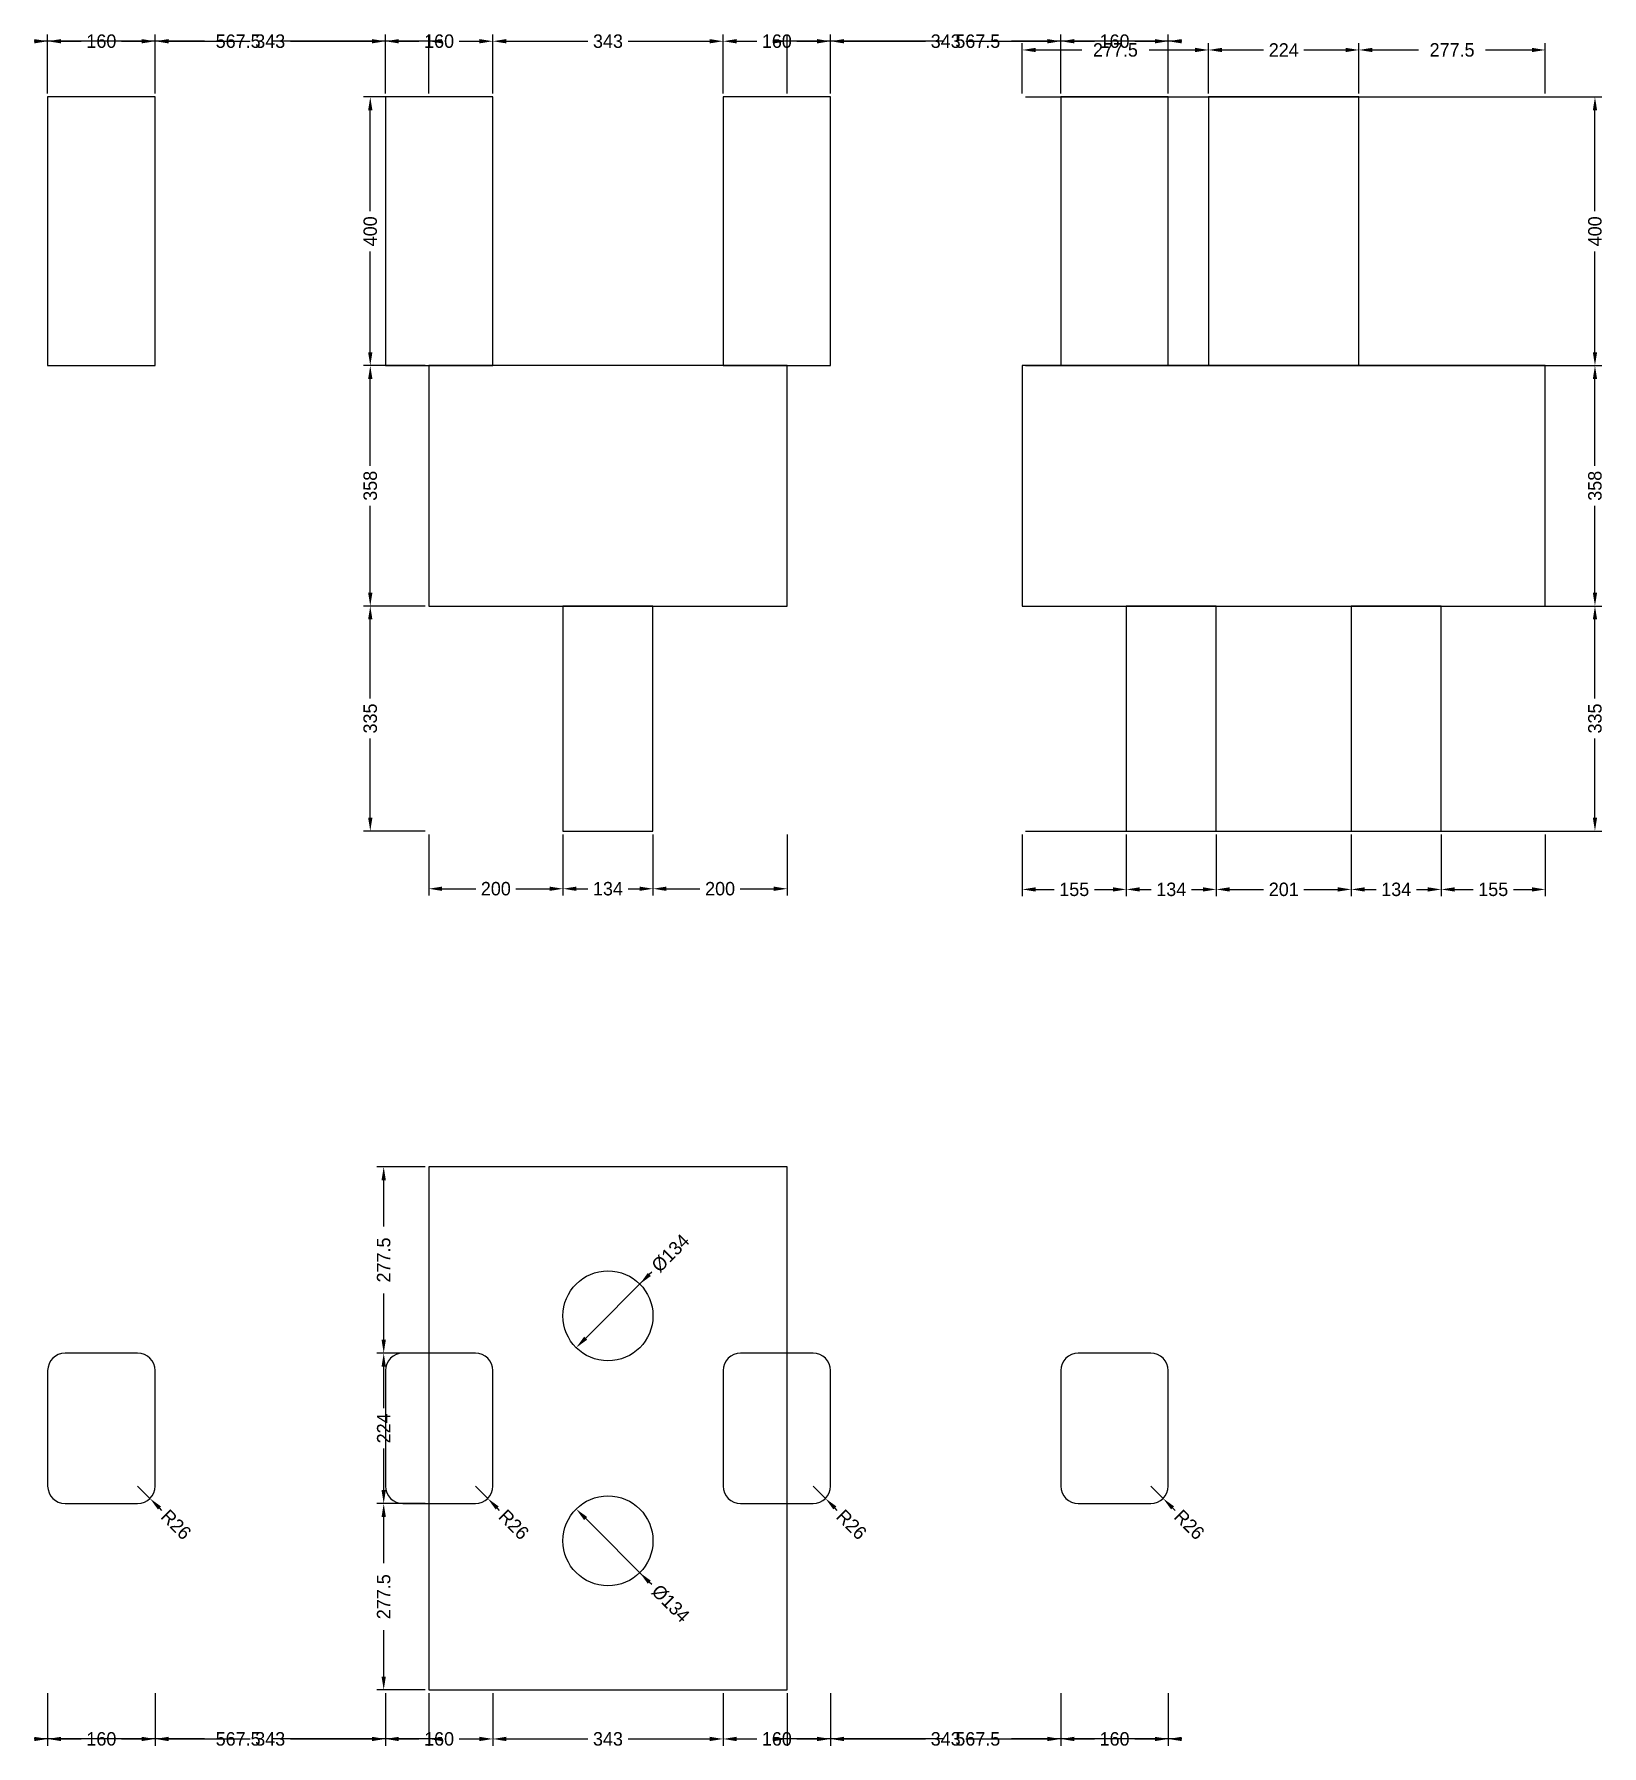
# Model space of a CAD drawing. Header units: metres. Extents: x -588 to 1747, y -83 to 2465.
import ezdxf

# ---------------------------------------------------------------- set-up
doc = ezdxf.new("R2010")
doc.units = ezdxf.units.M
for name, color, linetype in [('chengtai', 7, 'Continuous'), ('dunzhu', 7, 'Continuous'), ('zhuangji', 7, 'Continuous')]:
    doc.layers.add(name, color=color, linetype=linetype)

# ---------------------------------------------------------------- blocks, each defined once
blk = doc.blocks.new('_CLOSEDFILLED')
at = {"color": 0, "linetype": 'BYBLOCK'}
blk.add_solid([(-1, 0.16), (0, 0), (-1, -0.16)], dxfattribs=at)

msp = doc.modelspace()

# ---------------------------------------------------------------- linework, layer by layer
at = {"color": 7}
for p, q in [((-333.8, 2455), (-587.5, 2455)), ((-567.5, 2377), (-567.5, 2465)), ((-567.5, 2377), (-567.5, 2465)), ((-547.5, 2455), (-517.5, 2455)), ((-457.5, 2455), (-427.5, 2455)), ((-407.5, 2377), (-407.5, 2465)), ((-407.5, 2377), (-407.5, 2465)), ((-387.5, 2455), (-266, 2455)), ((20, 2455), (-233.8, 2455)), ((-206, 2455), (-84.5, 2455)), ((-64.5, 2377), (-64.5, 2465)), ((-64.5, 2377), (-64.5, 2465)), ((-44.5, 2455), (-14.5, 2455)), ((0, 2377), (0, 2465)), ((45.5, 2455), (75.5, 2455)), ((95.5, 2377), (95.5, 2465)), ((95.5, 2377), (95.5, 2465)), ((115.5, 2455), (237, 2455)), ((297, 2455), (418.5, 2455)), ((438.5, 2377), (438.5, 2465)), ((438.5, 2377), (438.5, 2465)), ((458.5, 2455), (488.5, 2455)), ((767.8, 2455), (514, 2455)), ((534, 2377), (534, 2465)), ((548.5, 2455), (578.5, 2455)), ((598.5, 2377), (598.5, 2465)), ((598.5, 2377), (598.5, 2465)), ((618.5, 2455), (740, 2455)), ((800, 2455), (921.5, 2455)), ((1121.5, 2455), (867.8, 2455)), ((884, 2377), (884, 2452)), ((941.5, 2377), (941.5, 2465)), ((941.5, 2377), (941.5, 2465)), ((961.5, 2455), (991.5, 2455)), ((1051.5, 2455), (1081.5, 2455)), ((1101.5, 2377), (1101.5, 2465)), ((1101.5, 2377), (1101.5, 2465)), ((1161.5, 2377), (1161.5, 2452)), ((1161.5, 2377), (1161.5, 2452)), ((1385.5, 2377), (1385.5, 2452)), ((1385.5, 2377), (1385.5, 2452)), ((1663, 2377), (1663, 2452)), ((904, 2442), (972.8, 2442)), ((1072.8, 2442), (1141.5, 2442)), ((1181.5, 2442), (1243.5, 2442)), ((1303.5, 2442), (1365.5, 2442)), ((1405.5, 2442), (1474.2, 2442)), ((1574.2, 2442), (1643, 2442)), ((-5, 2372), (-97, 2372)), ((889, 2372), (1747, 2372)), ((-87, 2202), (-87, 2352)), ((1737, 2202), (1737, 2352)), ((-87, 1992), (-87, 2142)), ((1737, 1992), (1737, 2142)), ((-5, 1972), (-97, 1972)), ((-5, 1972), (-97, 1972)), ((889, 1972), (1747, 1972)), ((889, 1972), (1747, 1972)), ((-87, 1823), (-87, 1952)), ((1737, 1823), (1737, 1952)), ((-87, 1634), (-87, 1763)), ((1737, 1634), (1737, 1763)), ((-5, 1614), (-97, 1614)), ((-5, 1614), (-97, 1614)), ((889, 1614), (1747, 1614)), ((889, 1614), (1747, 1614)), ((-87, 1476.5), (-87, 1594)), ((1737, 1476.5), (1737, 1594)), ((-87, 1299), (-87, 1416.5)), ((1737, 1299), (1737, 1416.5)), ((-5, 1279), (-97, 1279)), ((889, 1279), (1747, 1279)), ((0, 1274), (0, 1183)), ((200, 1274), (200, 1183)), ((200, 1274), (200, 1183)), ((334, 1274), (334, 1183)), ((334, 1274), (334, 1183)), ((534, 1274), (534, 1183)), ((884, 1274), (884, 1182)), ((1039, 1274), (1039, 1182)), ((1039, 1274), (1039, 1182)), ((1173, 1274), (1173, 1182)), ((1173, 1274), (1173, 1182)), ((1374, 1274), (1374, 1182)), ((1374, 1274), (1374, 1182)), ((1508, 1274), (1508, 1182)), ((1508, 1274), (1508, 1182)), ((1663, 1274), (1663, 1182)), ((20, 1193), (70, 1193)), ((130, 1193), (180, 1193)), ((220, 1193), (237, 1193)), ((297, 1193), (314, 1193)), ((354, 1193), (404, 1193)), ((464, 1193), (514, 1193)), ((904, 1192), (931.5, 1192)), ((991.5, 1192), (1019, 1192)), ((1059, 1192), (1076, 1192)), ((1136, 1192), (1153, 1192)), ((1193, 1192), (1243.5, 1192)), ((1303.5, 1192), (1354, 1192)), ((1394, 1192), (1411, 1192)), ((1471, 1192), (1488, 1192)), ((1528, 1192), (1555.5, 1192)), ((1615.5, 1192), (1643, 1192)), ((-5, 779), (-77, 779)), ((-67, 690.2), (-67, 759)), ((328.5, 618.5), (233.8, 523.8)), ((332.1, 622.1), (328.5, 618.5)), ((-67, 521.5), (-67, 590.2)), ((-5, 501.5), (-77, 501.5)), ((-5, 501.5), (-77, 501.5)), ((-67, 419.5), (-67, 481.5)), ((-67, 297.5), (-67, 359.5)), ((-433.5, 303.5), (-415.1, 285.1)), ((69.5, 303.5), (87.9, 285.1)), ((572.5, 303.5), (590.9, 285.1)), ((1075.5, 303.5), (1093.9, 285.1)), ((-397.4, 267.4), (-401, 271)), ((-5, 277.5), (-77, 277.5)), ((-5, 277.5), (-77, 277.5)), ((-67, 188.8), (-67, 257.5)), ((105.6, 267.4), (102, 271)), ((328.5, 160.5), (233.8, 255.2)), ((608.6, 267.4), (605, 271)), ((1111.6, 267.4), (1108, 271)), ((332.1, 156.9), (328.5, 160.5)), ((-67, 20), (-67, 88.8)), ((-5, 0), (-77, 0)), ((-567.5, -5), (-567.5, -83)), ((-567.5, -5), (-567.5, -83)), ((-407.5, -5), (-407.5, -83)), ((-407.5, -5), (-407.5, -83)), ((-64.5, -5), (-64.5, -83)), ((-64.5, -5), (-64.5, -83)), ((0, -5), (0, -83)), ((95.5, -5), (95.5, -83)), ((95.5, -5), (95.5, -83)), ((438.5, -5), (438.5, -83)), ((438.5, -5), (438.5, -83)), ((534, -5), (534, -83)), ((598.5, -5), (598.5, -83)), ((598.5, -5), (598.5, -83)), ((941.5, -5), (941.5, -83)), ((941.5, -5), (941.5, -83)), ((1101.5, -5), (1101.5, -83)), ((1101.5, -5), (1101.5, -83)), ((-333.8, -73), (-587.5, -73)), ((-547.5, -73), (-517.5, -73)), ((-457.5, -73), (-427.5, -73)), ((-387.5, -73), (-266, -73)), ((20, -73), (-233.8, -73)), ((-206, -73), (-84.5, -73)), ((-44.5, -73), (-14.5, -73)), ((45.5, -73), (75.5, -73)), ((115.5, -73), (237, -73)), ((297, -73), (418.5, -73)), ((458.5, -73), (488.5, -73)), ((767.8, -73), (514, -73)), ((548.5, -73), (578.5, -73)), ((618.5, -73), (740, -73)), ((800, -73), (921.5, -73)), ((1121.5, -73), (867.8, -73)), ((961.5, -73), (991.5, -73)), ((1051.5, -73), (1081.5, -73))]:
    msp.add_line(p, q, dxfattribs=at)
at = {"layer": 'chengtai'}
for points in [[(0, 1614), (534, 1614), (534, 1972), (0, 1972), (0, 1614)], [(884, 1614), (1663, 1614), (1663, 1972), (884, 1972), (884, 1614)], [(0, 0), (534, 0), (534, 779), (0, 779), (0, 0)]]:
    msp.add_lwpolyline(points, dxfattribs=at)
at = {"layer": 'Defpoints', "color": 7}
for p in [(-567.5, 2455), (-407.5, 2455), (-64.5, 2455), (0, 2455), (95.5, 2455), (438.5, 2455), (598.5, 2455), (941.5, 2455), (1101.5, 2455), (884, 2442), (1161.5, 2442), (1385.5, 2442), (-567.5, 2372), (-567.5, 2372), (-407.5, 2372), (-407.5, 2372), (-64.5, 2372), (-64.5, 2372), (0, 2372), (0, 2372), (95.5, 2372), (95.5, 2372), (438.5, 2372), (438.5, 2372), (534, 2372), (598.5, 2372), (598.5, 2372), (884, 2372), (884, 2372), (941.5, 2372), (941.5, 2372), (1101.5, 2372), (1101.5, 2372), (1161.5, 2372), (1161.5, 2372), (1385.5, 2372), (1385.5, 2372), (1663, 2372), (-87, 1972), (0, 1972), (0, 1972), (884, 1972), (884, 1972), (1737, 1972), (-87, 1614), (0, 1614), (0, 1614), (884, 1614), (884, 1614), (1737, 1614), (-87, 1279), (0, 1279), (0, 1279), (200, 1279), (200, 1279), (334, 1279), (334, 1279), (534, 1279), (884, 1279), (884, 1279), (1039, 1279), (1039, 1279), (1173, 1279), (1173, 1279), (1374, 1279), (1374, 1279), (1508, 1279), (1508, 1279), (1663, 1279), (1737, 1279), (0, 1193), (200, 1193), (334, 1193), (884, 1192), (1039, 1192), (1173, 1192), (1374, 1192), (1508, 1192), (0, 779), (314.4, 604.4), (267, 557), (-67, 501.5), (0, 501.5), (0, 501.5), (-433.5, 303.5), (-415.1, 285.1), (69.5, 303.5), (87.9, 285.1), (572.5, 303.5), (590.9, 285.1), (1075.5, 303.5), (1093.9, 285.1), (-67, 277.5), (0, 277.5), (0, 277.5), (267, 222), (314.4, 174.6), (-567.5, 0), (-567.5, 0), (-407.5, 0), (-407.5, 0), (-67, 0), (-64.5, 0), (-64.5, 0), (0, 0), (0, 0), (95.5, 0), (95.5, 0), (438.5, 0), (438.5, 0), (534, 0), (598.5, 0), (598.5, 0), (941.5, 0), (941.5, 0), (1101.5, 0), (1101.5, 0), (-567.5, -73), (-407.5, -73), (-64.5, -73), (0, -73), (95.5, -73), (438.5, -73), (598.5, -73), (941.5, -73), (1101.5, -73)]:
    msp.add_point(p, dxfattribs=at)
at = {"layer": 'dunzhu'}
for p, q in [((-433.5, 501.5), (-541.5, 501.5)), ((69.5, 501.5), (-38.5, 501.5)), ((572.5, 501.5), (464.5, 501.5)), ((1075.5, 501.5), (967.5, 501.5)), ((-567.5, 475.5), (-567.5, 303.5)), ((-407.5, 303.5), (-407.5, 475.5)), ((-64.5, 475.5), (-64.5, 303.5)), ((95.5, 303.5), (95.5, 475.5)), ((438.5, 475.5), (438.5, 303.5)), ((598.5, 303.5), (598.5, 475.5)), ((941.5, 475.5), (941.5, 303.5)), ((1101.5, 303.5), (1101.5, 475.5)), ((-541.5, 277.5), (-433.5, 277.5)), ((-38.5, 277.5), (69.5, 277.5)), ((464.5, 277.5), (572.5, 277.5)), ((967.5, 277.5), (1075.5, 277.5))]:
    msp.add_line(p, q, dxfattribs=at)
for points in [[(-567.5, 1972), (-407.5, 1972), (-407.5, 2372), (-567.5, 2372), (-567.5, 1972)], [(-64.5, 1972), (95.5, 1972), (95.5, 2372), (-64.5, 2372), (-64.5, 1972)], [(438.5, 1972), (598.5, 1972), (598.5, 2372), (438.5, 2372), (438.5, 1972)], [(941.5, 1972), (1101.5, 1972), (1101.5, 2372), (941.5, 2372), (941.5, 1972)], [(1161.5, 1972), (1385.5, 1972), (1385.5, 2372), (1161.5, 2372), (1161.5, 1972)]]:
    msp.add_lwpolyline(points, dxfattribs=at)
for centre, start, end in [((-541.5, 475.5), 90, 180), ((-433.5, 475.5), 0, 90), ((-38.5, 475.5), 90, 180), ((69.5, 475.5), 0, 90), ((464.5, 475.5), 90, 180), ((572.5, 475.5), 0, 90), ((967.5, 475.5), 90, 180), ((1075.5, 475.5), 0, 90), ((-541.5, 303.5), 180, 270), ((-433.5, 303.5), 270, 360), ((-38.5, 303.5), 180, 270), ((69.5, 303.5), 270, 360), ((464.5, 303.5), 180, 270), ((572.5, 303.5), 270, 360), ((967.5, 303.5), 180, 270), ((1075.5, 303.5), 270, 360)]:
    msp.add_arc(centre, 26, start, end, dxfattribs=at)
at = {"layer": 'zhuangji'}
for points in [[(200, 1279), (334, 1279), (334, 1614), (200, 1614), (200, 1279)], [(1039, 1279), (1173, 1279), (1173, 1614), (1039, 1614), (1039, 1279)], [(1374, 1279), (1508, 1279), (1508, 1614), (1374, 1614), (1374, 1279)]]:
    msp.add_lwpolyline(points, dxfattribs=at)
for centre in [(267, 557), (267, 222)]:
    msp.add_circle(centre, 67, dxfattribs=at)

# ---------------------------------------------------------------- block references
at = {"color": 7, "xscale": 20, "yscale": 20}
for p in [(-567.5, 2455), (-407.5, 2455), (-64.5, 2455), (95.5, 2455), (438.5, 2455), (534, 2455), (598.5, 2455), (941.5, 2455), (1101.5, 2455), (1161.5, 2442), (1385.5, 2442), (1663, 2442), (200, 1193), (334, 1193), (534, 1193), (1039, 1192), (1173, 1192), (1374, 1192), (1508, 1192), (1663, 1192), (-567.5, -73), (-407.5, -73), (-64.5, -73), (95.5, -73), (438.5, -73), (534, -73), (598.5, -73), (941.5, -73), (1101.5, -73)]:
    msp.add_blockref('_CLOSEDFILLED', p, dxfattribs=at)
for p, rotation in [((-567.5, 2455), 180), ((-407.5, 2455), 180), ((-64.5, 2455), 180), ((0, 2455), 180), ((95.5, 2455), 180), ((438.5, 2455), 180), ((598.5, 2455), 180), ((941.5, 2455), 180), ((1101.5, 2455), 180), ((884, 2442), 180), ((1161.5, 2442), 180), ((1385.5, 2442), 180), ((-87, 2372), 90), ((1737, 2372), 90), ((-87, 1972), 270), ((1737, 1972), 270), ((-87, 1972), 90), ((1737, 1972), 90), ((-87, 1614), 270), ((1737, 1614), 270), ((-87, 1614), 90), ((1737, 1614), 90), ((-87, 1279), 270), ((1737, 1279), 270), ((0, 1193), 180), ((200, 1193), 180), ((334, 1193), 180), ((884, 1192), 180), ((1039, 1192), 180), ((1173, 1192), 180), ((1374, 1192), 180), ((1508, 1192), 180), ((-67, 779), 90), ((314.4, 604.4), 225), ((-67, 501.5), 270), ((219.6, 509.6), 225), ((-67, 501.5), 90), ((-415.1, 285.1), 135), ((-67, 277.5), 270), ((87.9, 285.1), 135.00000000000003), ((590.9, 285.1), 135.00000000000009), ((1093.9, 285.1), 134.99999999999991), ((-67, 277.5), 90), ((219.6, 269.4), 134.99999999999997), ((314.4, 174.6), 134.99999999999997), ((-67, 0), 270), ((-567.5, -73), 180), ((-407.5, -73), 180), ((-64.5, -73), 180), ((0, -73), 180), ((95.5, -73), 180), ((438.5, -73), 180), ((598.5, -73), 180), ((941.5, -73), 180), ((1101.5, -73), 180)]:
    msp.add_blockref('_CLOSEDFILLED', p, dxfattribs=dict(at, rotation=rotation))

# ---------------------------------------------------------------- texts
at = {"color": 7, "char_height": 20, "attachment_point": 5}
for s, insert in [('160', (-487.5, 2455)), ('567.5', (-283.8, 2455)), ('343', (-236, 2455)), ('160', (15.5, 2455)), ('343', (267, 2455)), ('160', (518.5, 2455)), ('343', (770, 2455)), ('567.5', (817.8, 2455)), ('277.5', (1022.8, 2442)), ('160', (1021.5, 2455)), ('224', (1273.5, 2442)), ('277.5', (1524.2, 2442)), ('200', (100, 1193)), ('134', (267, 1193)), ('200', (434, 1193)), ('155', (961.5, 1192)), ('134', (1106, 1192)), ('201', (1273.5, 1192)), ('134', (1441, 1192)), ('155', (1585.5, 1192)), ('160', (-487.5, -73)), ('567.5', (-283.8, -73)), ('343', (-236, -73)), ('160', (15.5, -73)), ('343', (267, -73)), ('160', (518.5, -73)), ('343', (770, -73)), ('567.5', (817.8, -73)), ('160', (1021.5, -73))]:
    msp.add_mtext(s, dxfattribs=dict(at, insert=insert))
for s, insert, rotation in [('400', (-87, 2172), 90), ('400', (1737, 2172), 90), ('358', (-87, 1793), 90), ('358', (1737, 1793), 90), ('335', (-87, 1446.5), 90), ('335', (1737, 1446.5), 90), ('277.5', (-67, 640.2), 90), ('%%c134', (360.3, 650.3), 45), ('224', (-67, 389.5), 90), ('R26', (-376.2, 246.2), 315), ('R26', (126.8, 246.2), 315), ('R26', (629.8, 246.2), 315), ('R26', (1132.8, 246.2), 315), ('277.5', (-67, 138.8), 90), ('%%c134', (360.3, 128.7), 315)]:
    msp.add_mtext(s, dxfattribs=dict(at, insert=insert, rotation=rotation))

doc.saveas('drawing.dxf')
